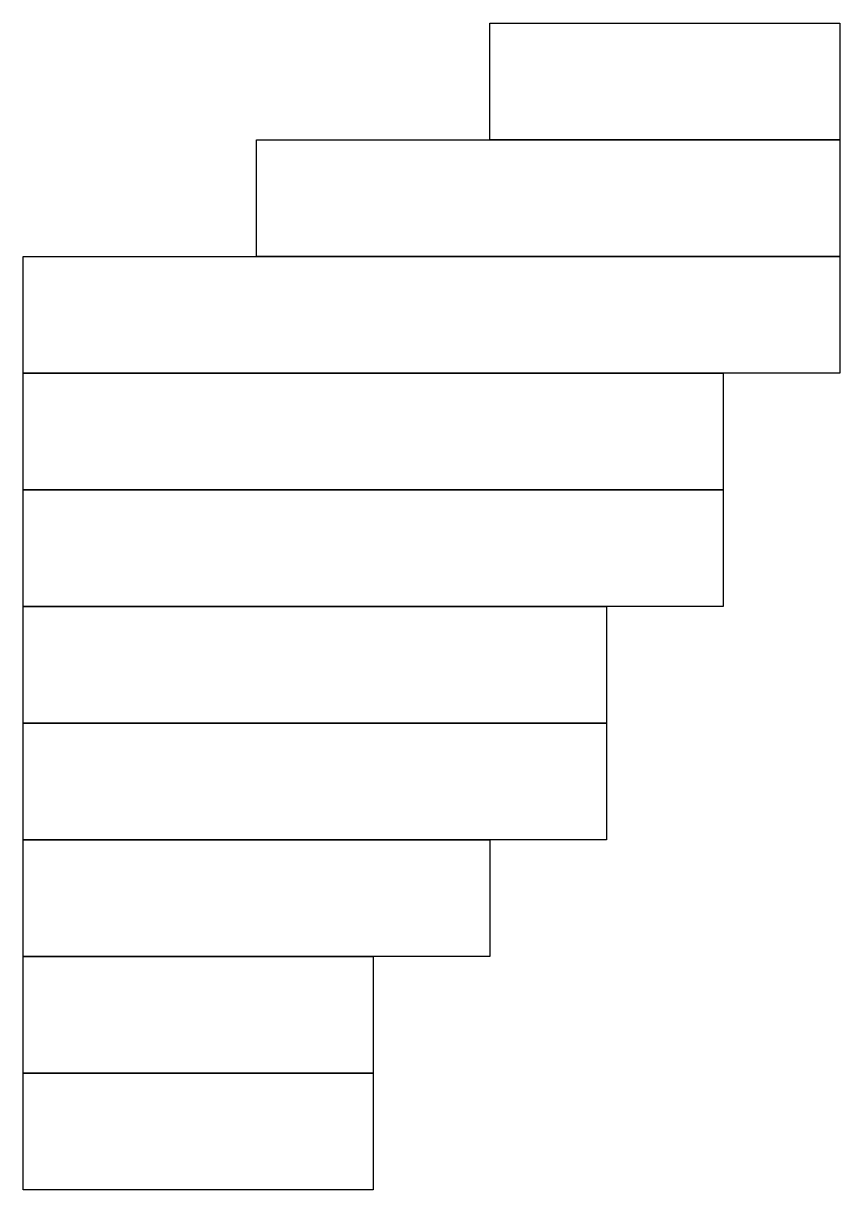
# Model space of a CAD drawing. Extents: x 376 to 648, y 412 to 613.
# Drawn here: x 376 to 383, y 412 to 422 of the extents above; entities that cross this region are included whole.
import ezdxf

# ---------------------------------------------------------------- set-up
doc = ezdxf.new("R2010")
doc.units = 0

msp = doc.modelspace()

# ---------------------------------------------------------------- linework, layer by layer
for p, q in [((380, 422), (383, 422)), ((380, 421), (380, 422)), ((383, 422), (383, 421)), ((378, 421), (383, 421)), ((378, 420), (378, 421)), ((383, 421), (380, 421)), ((383, 421), (383, 420)), ((376, 420), (383, 420)), ((376, 419), (376, 420)), ((383, 420), (378, 420)), ((383, 420), (383, 419)), ((383, 419), (376, 419)), ((376, 419), (382, 419)), ((376, 418), (376, 419)), ((382, 419), (382, 418)), ((382, 418), (376, 418)), ((376, 418), (382, 418)), ((376, 417), (376, 418)), ((382, 418), (382, 417)), ((382, 417), (376, 417)), ((376, 417), (381, 417)), ((376, 416), (376, 417)), ((381, 417), (381, 416)), ((381, 416), (376, 416)), ((376, 416), (381, 416)), ((376, 415), (376, 416)), ((381, 416), (381, 415)), ((381, 415), (376, 415)), ((376, 415), (380, 415)), ((376, 414), (376, 415)), ((380, 415), (380, 414)), ((380, 414), (376, 414)), ((376, 414), (379, 414)), ((376, 413), (376, 414)), ((379, 414), (379, 413)), ((379, 413), (376, 413)), ((376, 413), (379, 413)), ((376, 412), (376, 413)), ((379, 413), (379, 412)), ((379, 412), (376, 412))]:
    msp.add_line(p, q)

doc.saveas('drawing.dxf')
